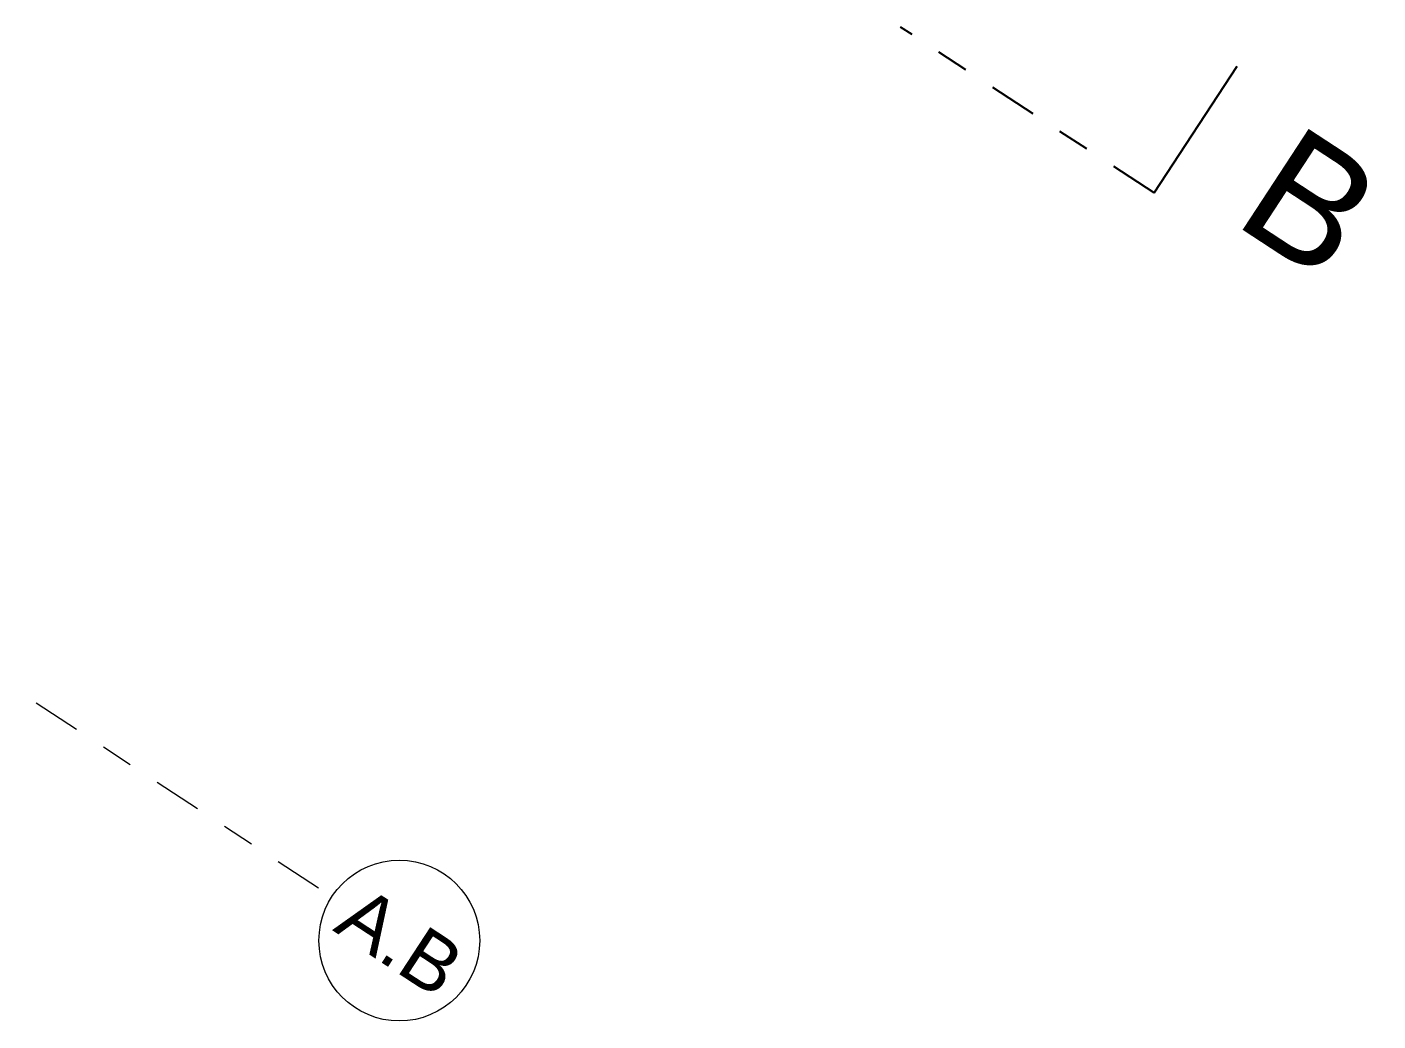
# Model space of a CAD drawing. Header units: metres. Extents: x 2696278.3 to 2696314, y 1245153.2 to 1245192.4.
# Drawn here: x 2696301.103 to 2696305.306, y 1245160.449 to 1245163.54 of the extents above; entities that cross this region are included whole.
import ezdxf

# ---------------------------------------------------------------- set-up
doc = ezdxf.new("R2010")
doc.units = ezdxf.units.M
doc.linetypes.add('000_hbf_Strichpunkt 3_1_1mm Achsen', pattern=[0.25, 0.15, -0.05, 0, -0.05])
doc.linetypes.add('Strichpunkt für MST 1_20', pattern=[0.25, 0.15, -0.05, 0, -0.05])
doc.layers.add('1_M01_Achsen.V', color=7, linetype='Continuous')
doc.layers.add('1_M01_Marker-Schnitt.V', color=7, linetype='Continuous')
doc.styles.add('ERSTELLTER_STIL_2', font='arial.ttf')

msp = doc.modelspace()

# ---------------------------------------------------------------- linework, layer by layer
at = {"layer": '1_M01_Achsen.V', "color": 7, "linetype": '000_hbf_Strichpunkt 3_1_1mm Achsen', "lineweight": 13}
msp.add_line((2696300.3787, 1245161.9308), (2696302.0522, 1245160.8357), dxfattribs=at)
msp.add_line((2696300.3787, 1245161.9308), (2696302.0522, 1245160.8357), dxfattribs=at)
at = {"layer": '1_M01_Achsen.V', "color": 7, "linetype": 'Continuous', "lineweight": 13}
msp.add_circle((2696302.2614, 1245160.6988), 0.25, dxfattribs=at)
msp.add_circle((2696302.2614, 1245160.6988), 0.25, dxfattribs=at)
at = {"layer": '1_M01_Marker-Schnitt.V', "color": 7, "linetype": 'Strichpunkt für MST 1_20', "lineweight": 25}
msp.add_lwpolyline([(2696304.6094, 1245163.024), (2696303.8203, 1245163.5401)], dxfattribs=at)
at = {"layer": '1_M01_Marker-Schnitt.V', "color": 7, "linetype": 'Continuous', "lineweight": 25}
msp.add_lwpolyline([(2696304.6094, 1245163.024), (2696304.8676, 1245163.4184)], dxfattribs=at)

# ---------------------------------------------------------------- texts
at = {"layer": '1_M01_Achsen.V', "color": 7, "lineweight": 13, "insert": (2696302.1475, 1245160.8779), "char_height": 0.175, "attachment_point": 1, "rotation": 326.8, "style": 'ERSTELLTER_STIL_2'}
msp.add_mtext('\\A1;{\\pql;\\pt0;\\fArial|b0|i0|c0|p0;\\W1.000000;A.B}', dxfattribs=at)
msp.add_mtext('\\A1;{\\pql;\\pt0;\\fArial|b0|i0|c0|p0;\\W1.000000;A.B}', dxfattribs=at)
at = {"layer": '1_M01_Marker-Schnitt.V', "color": 7, "linetype": 'Continuous', "lineweight": 13, "insert": (2696304.8486, 1245162.933), "char_height": 0.375, "attachment_point": 7, "rotation": 326.8, "style": 'ERSTELLTER_STIL_2'}
msp.add_mtext('\\A1;{\\pql;\\fArial|b0|i0|c0|p0;\\W1.000000;B}', dxfattribs=at)

doc.saveas('drawing.dxf')
